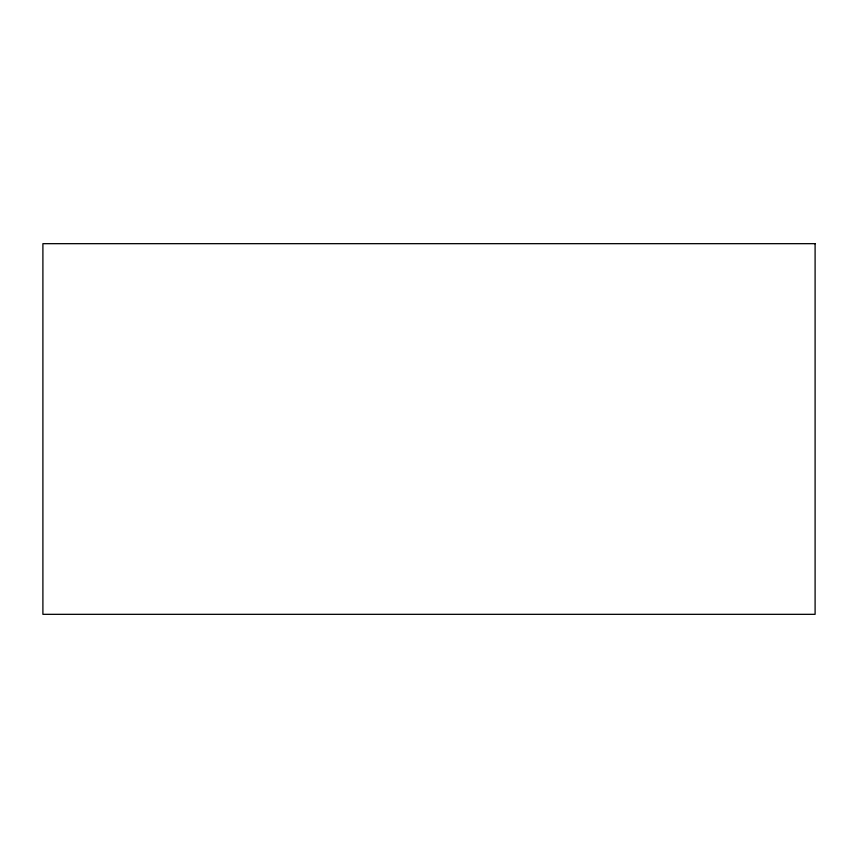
<?xml version="1.0" encoding="UTF-8"?>
<svg xmlns="http://www.w3.org/2000/svg" width="858" height="858" viewBox="0 0 858 858"><rect width="100%" height="100%" fill="white"/><g stroke="black" fill="none" stroke-linecap="round" stroke-linejoin="round"><path stroke-width="1.29" d="M815.1 243.672L42.9 243.672L42.9 614.328L815.1 614.328L815.1 243.672"/></g></svg>
